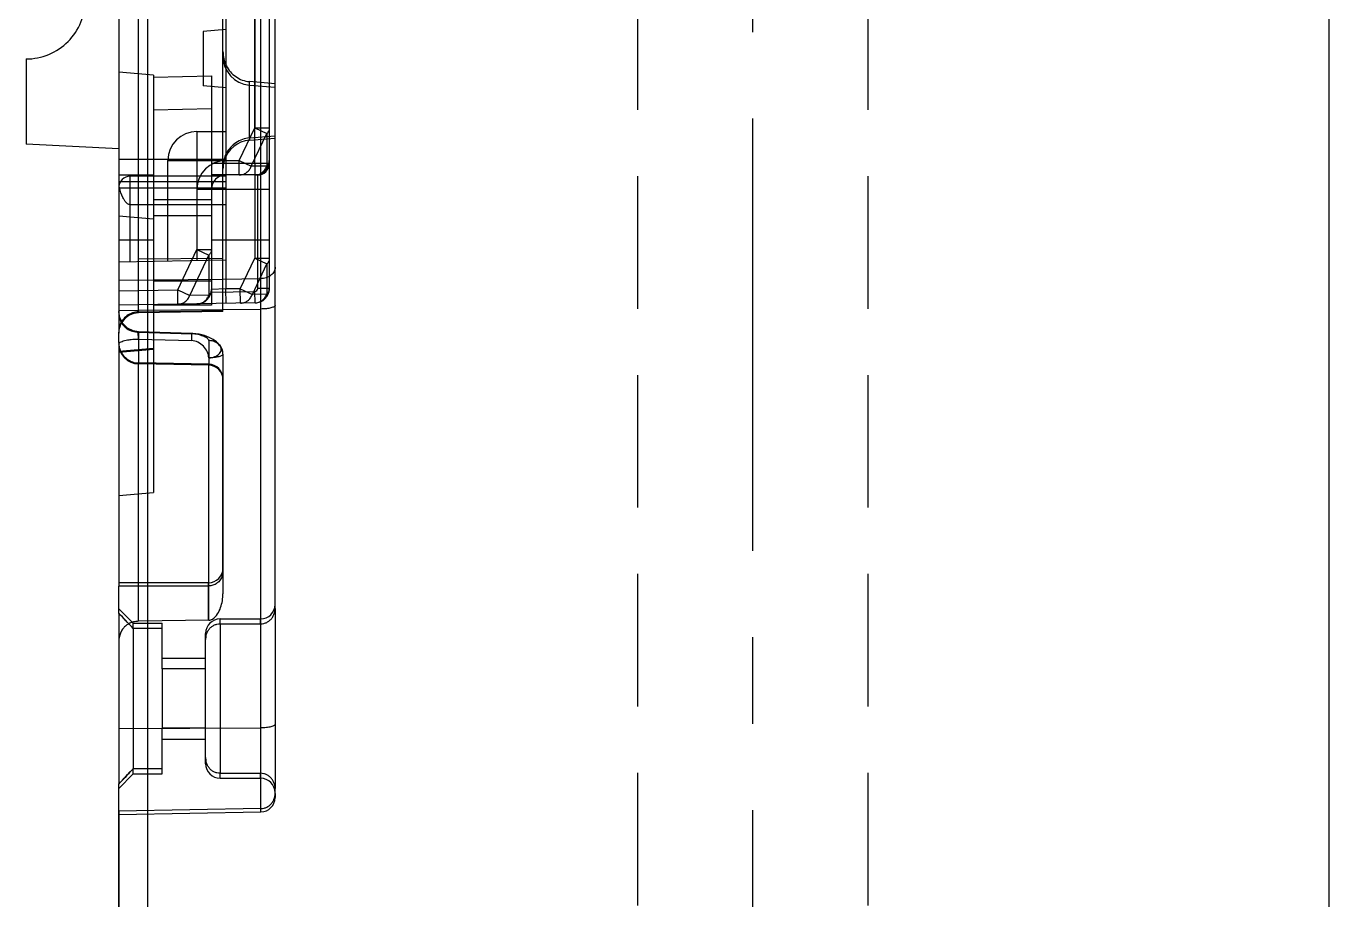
# Model space of a CAD drawing. Header units: millimetres. Extents: x 23490 to 24685, y -23248 to -22403.
# Drawn here: x 23735.95 to 23781.17, y -22686.6 to -22656.28 of the extents above; entities that cross this region are included whole.
import ezdxf

# ---------------------------------------------------------------- set-up
doc = ezdxf.new("R2010")
doc.units = ezdxf.units.MM
doc.header["$LTSCALE"] = 8
doc.linetypes.add('CENTER', pattern=[2, 1.25, -0.25, 0.25, -0.25])
doc.linetypes.add('HIDDEN', pattern=[0.375, 0.25, -0.125])
doc.layers.add('Cav-cor', color=30, linetype='Continuous')
doc.layers.add('WT', color=4, linetype='Continuous')

msp = doc.modelspace()

# ---------------------------------------------------------------- linework, layer by layer
at = {"layer": 'Cav-cor', "color": 241}
for p, q in [((23740.165, -22515.491), (23740.165, -22755.491)), ((23781.165, -22515.491), (23781.165, -22755.491)), ((23744.592, -22676.493), (23744.592, -22632.489)), ((23744.592, -22676.493), (23744.592, -22632.489)), ((23744.391, -22633.297), (23744.391, -22665.388)), ((23742.884, -22633.498), (23742.884, -22665.405)), ((23743.889, -22633.799), (23743.889, -22659.818)), ((23743.893, -22661.049), (23743.893, -22636.865)), ((23739.165, -22642.078), (23739.165, -22666.904)), ((23739.856, -22666.198), (23739.856, -22642.784)), ((23744.098, -22658.247), (23744.098, -22650.734)), ((23742.783, -22657.165), (23742.783, -22655.86)), ((23742.783, -22657.165), (23742.783, -22655.86)), ((23742.884, -22656.409), (23742.092, -22656.479)), ((23742.092, -22656.479), (23742.092, -22658.359)), ((23742.783, -22661.18), (23742.783, -22657.164)), ((23735.949, -22657.426), (23735.949, -22660.381)), ((23740.371, -22657.991), (23739.165, -22657.885)), ((23740.371, -22657.991), (23740.371, -22672.471)), ((23740.371, -22658.059), (23742.381, -22658.016)), ((23742.381, -22658.016), (23742.381, -22665.973)), ((23742.092, -22658.35), (23742.884, -22658.419)), ((23743.701, -22660.168), (23743.701, -22658.21)), ((23744.592, -22658.292), (23743.701, -22658.211)), ((23744.592, -22658.292), (23743.701, -22658.211)), ((23743.701, -22658.332), (23744.592, -22658.41)), ((23744.098, -22660.212), (23744.098, -22658.247)), ((23744.592, -22660.088), (23744.592, -22658.292)), ((23740.371, -22659.189), (23742.381, -22659.146)), ((23741.879, -22659.943), (23741.879, -22664.418)), ((23741.879, -22659.943), (23742.884, -22659.943)), ((23743.35, -22660.948), (23743.889, -22659.818)), ((23743.889, -22659.818), (23744.391, -22659.818)), ((23743.889, -22659.818), (23744.305, -22660.017)), ((23739.165, -22660.549), (23735.949, -22660.381)), ((23743.701, -22660.167), (23744.592, -22660.088)), ((23743.701, -22660.167), (23744.592, -22660.088)), ((23743.701, -22660.168), (23743.701, -22660.247)), ((23743.701, -22660.247), (23744.592, -22660.169)), ((23743.767, -22661.146), (23744.305, -22660.017)), ((23744.098, -22665.047), (23744.098, -22660.212)), ((23744.305, -22660.017), (23744.305, -22661.146)), ((23739.165, -22660.902), (23742.884, -22660.902)), ((23740.874, -22664.435), (23740.874, -22660.948)), ((23740.874, -22660.948), (23743.35, -22660.948)), ((23742.783, -22661.048), (23742.381, -22661.048)), ((23742.799, -22661.048), (23742.783, -22661.048)), ((23742.783, -22666.147), (23742.783, -22661.18)), ((23742.783, -22666.186), (23742.783, -22661.18)), ((23742.813, -22661.048), (23742.799, -22661.048)), ((23742.884, -22661.048), (23742.813, -22661.048)), ((23743.893, -22661.049), (23742.884, -22661.048)), ((23743.35, -22661.45), (23743.35, -22660.948)), ((23743.35, -22660.948), (23743.767, -22661.146)), ((23744.305, -22661.146), (23743.767, -22661.146)), ((23739.165, -22661.45), (23740.371, -22661.45)), ((23742.884, -22661.693), (23739.165, -22661.693)), ((23739.567, -22664.458), (23739.567, -22661.492)), ((23742.884, -22661.492), (23739.567, -22661.492)), ((23743.889, -22661.45), (23742.381, -22661.45)), ((23743.889, -22661.45), (23743.889, -22664.341)), ((23743.989, -22665.388), (23743.989, -22661.453)), ((23739.165, -22661.894), (23742.884, -22661.894)), ((23744.391, -22661.953), (23741.879, -22661.953)), ((23739.567, -22662.479), (23742.884, -22662.479)), ((23740.371, -22662.305), (23742.381, -22662.305)), ((23739.165, -22662.866), (23740.371, -22662.972)), ((23742.381, -22662.864), (23740.371, -22662.864)), ((23740.371, -22663.712), (23739.165, -22663.712)), ((23741.212, -22665.434), (23741.879, -22664.036)), ((23741.879, -22664.036), (23742.295, -22664.234)), ((23741.879, -22664.036), (23742.381, -22664.036)), ((23744.391, -22663.712), (23742.381, -22663.712)), ((23739.165, -22664.465), (23742.884, -22664.4)), ((23739.856, -22664.364), (23742.783, -22664.332)), ((23741.629, -22665.633), (23742.295, -22664.234)), ((23742.295, -22664.234), (23742.295, -22665.621)), ((23743.385, -22665.397), (23743.889, -22664.341)), ((23743.889, -22664.341), (23744.305, -22664.539)), ((23743.889, -22664.341), (23744.391, -22664.341)), ((23743.802, -22665.595), (23744.305, -22664.539)), ((23744.305, -22664.539), (23744.305, -22665.586)), ((23739.165, -22665.099), (23742.783, -22665.061)), ((23740.371, -22665.119), (23742.381, -22665.119)), ((23742.884, -22665.405), (23742.381, -22665.423)), ((23742.783, -22665.061), (23744.098, -22665.047)), ((23743.385, -22665.397), (23742.884, -22665.405)), ((23742.892, -22665.908), (23742.884, -22665.405)), ((23743.394, -22665.899), (23743.385, -22665.397)), ((23743.385, -22665.397), (23743.802, -22665.595)), ((23744.391, -22665.388), (23743.989, -22665.388)), ((23739.165, -22665.47), (23741.212, -22665.434)), ((23741.221, -22665.937), (23741.212, -22665.434)), ((23741.212, -22665.434), (23741.629, -22665.633)), ((23742.295, -22665.621), (23741.629, -22665.633)), ((23742.381, -22665.515), (23743.89, -22665.488)), ((23744.305, -22665.586), (23743.802, -22665.595)), ((23743.897, -22665.89), (23743.89, -22665.488)), ((23743.897, -22665.89), (23739.165, -22665.973)), ((23739.165, -22666.15), (23739.856, -22666.143)), ((23739.856, -22666.143), (23742.782, -22666.114)), ((23739.856, -22666.198), (23742.783, -22666.147)), ((23739.856, -22666.198), (23742.783, -22666.147)), ((23739.856, -22666.198), (23742.783, -22666.147)), ((23742.783, -22666.186), (23739.856, -22666.237)), ((23739.856, -22666.198), (23739.856, -22666.237)), ((23742.381, -22665.973), (23740.371, -22665.973)), ((23742.782, -22666.114), (23744.098, -22666.101)), ((23744.098, -22676.852), (23744.098, -22666.101)), ((23739.304, -22666.605), (23739.281, -22666.562)), ((23739.464, -22666.761), (23739.304, -22666.605)), ((23739.165, -22667.268), (23739.165, -22666.904)), ((23739.165, -22667.268), (23739.165, -22666.904)), ((23741.699, -22666.945), (23739.847, -22666.889)), ((23739.856, -22666.905), (23739.856, -22667.973)), ((23739.856, -22666.905), (23741.697, -22666.961)), ((23739.856, -22667.142), (23741.697, -22667.198)), ((23742.146, -22667.024), (23741.957, -22666.975)), ((23742.289, -22667.195), (23742.289, -22668.016)), ((23739.165, -22667.268), (23739.165, -22675.711)), ((23740.371, -22667.475), (23739.165, -22667.58)), ((23739.165, -22667.595), (23740.371, -22667.49)), ((23742.672, -22667.35), (23742.672, -22667.35)), ((23742.783, -22667.665), (23742.783, -22668.506)), ((23742.289, -22668.016), (23739.856, -22667.973)), ((23739.856, -22676.934), (23739.856, -22667.973)), ((23742.289, -22668.016), (23739.856, -22667.973)), ((23742.289, -22668.05), (23739.856, -22668.007)), ((23742.289, -22676.897), (23742.289, -22668.016)), ((23742.783, -22668.52), (23742.783, -22668.506)), ((23742.783, -22675.195), (23742.783, -22668.52)), ((23742.783, -22668.52), (23742.783, -22675.978)), ((23739.165, -22672.576), (23740.371, -22672.471)), ((23742.281, -22675.596), (23739.165, -22675.596)), ((23742.281, -22675.711), (23739.165, -22675.711)), ((23739.165, -22676.651), (23739.165, -22675.711)), ((23739.165, -22676.651), (23739.165, -22675.711)), ((23742.281, -22675.711), (23739.165, -22675.711)), ((23742.281, -22675.711), (23742.281, -22675.596)), ((23742.281, -22676.897), (23742.281, -22675.711)), ((23739.165, -22676.5), (23739.668, -22677.003)), ((23739.165, -22676.651), (23739.165, -22682.581)), ((23744.592, -22676.493), (23744.592, -22682.739)), ((23739.668, -22677.187), (23739.668, -22677.003)), ((23739.668, -22677.003), (23740.673, -22677.003)), ((23740.671, -22676.921), (23739.856, -22676.934)), ((23742.289, -22676.897), (23740.671, -22676.921)), ((23740.673, -22678.584), (23740.673, -22677.003)), ((23742.683, -22677.022), (23742.683, -22676.852)), ((23742.683, -22676.852), (23744.09, -22676.852)), ((23742.683, -22677.022), (23742.683, -22682.21)), ((23742.683, -22677.023), (23744.09, -22677.023)), ((23742.683, -22677.023), (23744.09, -22677.023)), ((23744.09, -22677.024), (23744.09, -22676.852)), ((23744.09, -22677.024), (23744.09, -22682.207)), ((23744.098, -22682.38), (23744.098, -22676.852)), ((23740.673, -22677.184), (23739.668, -22677.184)), ((23740.673, -22677.184), (23739.668, -22677.184)), ((23739.668, -22677.187), (23739.668, -22682.044)), ((23740.673, -22678.584), (23740.673, -22677.184)), ((23742.18, -22681.877), (23742.18, -22677.355)), ((23742.18, -22681.665), (23742.18, -22677.567)), ((23740.673, -22678.209), (23742.18, -22678.209)), ((23742.18, -22678.584), (23740.673, -22678.584)), ((23740.673, -22678.584), (23740.673, -22680.648)), ((23742.18, -22678.584), (23740.673, -22678.584)), ((23742.18, -22680.648), (23742.18, -22678.584)), ((23739.165, -22680.656), (23744.098, -22680.634)), ((23742.18, -22680.648), (23740.673, -22680.648)), ((23740.673, -22682.048), (23740.673, -22680.648)), ((23740.673, -22682.229), (23740.673, -22680.648)), ((23742.18, -22680.648), (23740.673, -22680.648)), ((23740.673, -22681.023), (23742.18, -22681.023)), ((23739.577, -22682.144), (23739.668, -22682.048)), ((23739.668, -22682.229), (23739.668, -22682.044)), ((23740.673, -22682.048), (23739.668, -22682.048)), ((23740.673, -22682.048), (23739.668, -22682.048)), ((23739.165, -22682.731), (23739.668, -22682.229)), ((23739.165, -22697.669), (23739.165, -22682.581)), ((23739.165, -22697.669), (23739.165, -22682.581)), ((23739.668, -22682.229), (23740.673, -22682.229)), ((23742.683, -22682.209), (23744.09, -22682.209)), ((23742.683, -22682.209), (23744.09, -22682.209)), ((23742.683, -22682.38), (23742.683, -22682.21)), ((23742.683, -22682.38), (23744.09, -22682.38)), ((23744.09, -22682.38), (23744.09, -22682.207)), ((23744.098, -22683.432), (23744.098, -22682.38)), ((23744.592, -22682.911), (23744.592, -22682.739)), ((23744.592, -22682.911), (23744.592, -22682.739)), ((23744.592, -22682.911), (23744.592, -22683.047)), ((23744.098, -22683.432), (23739.165, -22683.52)), ((23744.098, -22683.432), (23739.165, -22683.52)), ((23744.098, -22683.55), (23744.098, -22683.432)), ((23739.165, -22683.52), (23739.165, -22697.669)), ((23739.165, -22683.636), (23744.098, -22683.55))]:
    msp.add_line(p, q, dxfattribs=at)
for points in [[(23739.281, -22666.562), (23739.201, -22666.408), (23739.165, -22666.188)], [(23739.847, -22666.889), (23739.664, -22666.859), (23739.464, -22666.761)], [(23741.957, -22666.975), (23741.735, -22666.946), (23741.699, -22666.945)], [(23742.672, -22667.35), (23742.564, -22667.242), (23742.443, -22667.157), (23742.306, -22667.085), (23742.146, -22667.024)]]:
    msp.add_lwpolyline(points, dxfattribs=at)
for centre, radius, start, end in [((23743.901, -22657.166), 1.118, 179.9859, 193.226), ((23743.788, -22657.331), 1.005, 180, 265), ((23741.879, -22660.948), 1.005, 90, 180), ((23743.788, -22661.248), 1.005, 95, 163), ((23742.884, -22661.953), 1.005, 90, 180), ((23743.788, -22661.248), 1.005, 163, 180.0024), ((23743.889, -22660.948), 0.502, 270, 0), ((23743.989, -22661.052), 0.402, 269.9566, 359.9565), ((23739.567, -22661.894), 0.402, 90, 180), ((23742.884, -22661.953), 0.502, 90, 180), ((23741.879, -22665.423), 0.502, 271, 0), ((23743.889, -22665.388), 0.1, 271, 0), ((23743.889, -22665.388), 0.502, 271, 0), ((23418.54, -22665.574), 325.559, 359.9073, 0.0927), ((23739.869, -22666.941), 0.704, 91, 144.4007), ((23739.869, -22666.941), 0.704, 144.4007, 180), ((23739.784, -22666.252), 0.62, 199.309, 210.9747), ((23739.797, -22666.245), 0.635, 210.9436, 212.8165), ((23739.803, -22666.241), 0.642, 212.8227, 217.9529), ((23742.28, -22667.731), 0.536, 72.3899, 89.0362), ((23739.866, -22667.268), 0.701, 180.0031, 182.8736), ((23739.869, -22667.304), 0.704, 180, 269), ((23742.281, -22667.665), 0.502, 359.9984, 38.952), ((23742.28, -22668.519), 0.503, 359.9287, 88.9219), ((23742.28, -22668.519), 0.503, 359.9287, 88.934), ((23742.281, -22668.552), 0.502, 0, 89), ((23742.281, -22675.093), 0.502, 270, 0), ((23742.253, -22675.195), 0.53, 342.3611, 359.9414), ((23689.895, -22723.575), 68.04, 42.98597, 43.60305), ((23686.758, -22726.55), 72.363, 43.2043, 43.59571), ((23689.895, -22723.575), 68.04, 42.98597, 43.60305), ((23744.09, -22676.35), 0.502, 270, 0), ((23699.571, -22714.505), 54.778, 42.947, 43.1964), ((23742.683, -22677.355), 0.502, 90, 180), ((23744.09, -22676.554), 0.469, 270.0022, 272.4484), ((23742.782, -22677.566), 0.602, 167.838, 180.0235), ((23742.782, -22681.665), 0.602, 179.9765, 192.162), ((23692.874, -22638.463), 63.948, 316.37723, 317.03381), ((23692.874, -22638.463), 63.948, 316.37723, 317.03381), ((23688.983, -22634.789), 69.299, 316.3976, 316.89403), ((23742.683, -22681.877), 0.502, 180, 270), ((23744.09, -22682.678), 0.469, 87.5516, 89.9978), ((23744.09, -22682.882), 0.502, 0, 90), ((23744.09, -22683.047), 0.502, 271, 0.0001), ((23744.049, -22682.911), 0.544, 347.5693, 359.9922)]:
    msp.add_arc(centre, radius, start, end, dxfattribs=at)
for points, knots in [([(23735.949, -22657.426), (23736.084, -22657.426), (23736.354, -22657.4), (23736.871, -22657.244), (23737.444, -22656.861), (23737.902, -22656.175), (23738.063, -22655.366), (23737.902, -22654.557), (23737.444, -22653.872), (23736.871, -22653.489), (23736.354, -22653.333), (23736.084, -22653.307), (23735.949, -22653.306)], [0, 0, 0, 0, 0.062709, 0.12545, 0.250298, 0.375149, 0.5, 0.624851, 0.749702, 0.87455, 0.937291, 1, 1, 1, 1]), ([(23742.783, -22657.165), (23742.783, -22657.251), (23742.803, -22657.423), (23742.891, -22657.665), (23743.033, -22657.878), (23743.223, -22658.049), (23743.45, -22658.167), (23743.617, -22658.204), (23743.701, -22658.211)], [0, 0, 0, 0, 0.169134, 0.336089, 0.502257, 0.668311, 0.834636, 1, 1, 1, 1]), ([(23744.391, -22659.818), (23744.391, -22659.854), (23744.375, -22659.928), (23744.332, -22659.989), (23744.305, -22660.017)], [0, 0, 0, 0, 0.481439, 1, 1, 1, 1]), ([(23743.701, -22660.167), (23743.618, -22660.174), (23743.454, -22660.21), (23743.229, -22660.323), (23743.038, -22660.488), (23742.894, -22660.694), (23742.804, -22660.93), (23742.783, -22661.097), (23742.783, -22661.18)], [0, 0, 0, 0, 0.166039, 0.33281, 0.499487, 0.66611, 0.832862, 1, 1, 1, 1]), ([(23743.35, -22661.45), (23743.394, -22661.45), (23743.484, -22661.436), (23743.605, -22661.372), (23743.704, -22661.273), (23743.75, -22661.19), (23743.767, -22661.146)], [0, 0, 0, 0, 0.241495, 0.487261, 0.740001, 1, 1, 1, 1]), ([(23743.889, -22661.45), (23743.933, -22661.45), (23744.022, -22661.436), (23744.143, -22661.372), (23744.242, -22661.273), (23744.288, -22661.19), (23744.305, -22661.146)], [0, 0, 0, 0, 0.241494, 0.487259, 0.739996, 1, 1, 1, 1]), ([(23743.893, -22661.049), (23743.893, -22661.074), (23743.893, -22661.125), (23743.893, -22661.199), (23743.892, -22661.267), (23743.892, -22661.327), (23743.892, -22661.371), (23743.891, -22661.4), (23743.891, -22661.417), (23743.891, -22661.431), (23743.89, -22661.441), (23743.89, -22661.447), (23743.89, -22661.45), (23743.89, -22661.451)], [0, 0, 0, 0, 0.192798, 0.379101, 0.550798, 0.701611, 0.825981, 0.876822, 0.919391, 0.953213, 0.978043, 0.993694, 1, 1, 1, 1]), ([(23744.38, -22661.051), (23744.359, -22661.05), (23744.301, -22661.05), (23744.194, -22661.049), (23744.053, -22661.049), (23743.948, -22661.049), (23743.893, -22661.049)], [0, 0, 0, 0, 0.128519, 0.35662, 0.658457, 1, 1, 1, 1]), ([(23744.391, -22660.948), (23744.391, -22660.983), (23744.375, -22661.057), (23744.332, -22661.119), (23744.305, -22661.146)], [0, 0, 0, 0, 0.481439, 1, 1, 1, 1]), ([(23744.391, -22661.052), (23744.391, -22661.052), (23744.39, -22661.052), (23744.388, -22661.051), (23744.384, -22661.051), (23744.382, -22661.051), (23744.38, -22661.051)], [0, 0, 0, 0, 0.066954, 0.255381, 0.566626, 1, 1, 1, 1]), ([(23739.191, -22661.894), (23739.184, -22661.86), (23739.181, -22661.789), (23739.204, -22661.723), (23739.22, -22661.693)], [0, 0, 0, 0, 0.50124, 1, 1, 1, 1]), ([(23743.989, -22661.453), (23743.989, -22661.453), (23743.985, -22661.453), (23743.98, -22661.452), (23743.969, -22661.451), (23743.956, -22661.451), (23743.941, -22661.451), (23743.919, -22661.451), (23743.901, -22661.451), (23743.89, -22661.451)], [0, 0, 0, 0, 0.024349, 0.090122, 0.192329, 0.323291, 0.475555, 0.642626, 1, 1, 1, 1]), ([(23739.567, -22662.479), (23739.535, -22662.479), (23739.471, -22662.455), (23739.404, -22662.387), (23739.349, -22662.311), (23739.262, -22662.153), (23739.215, -22662.009), (23739.191, -22661.894)], [0, 0, 0, 0, 0.131823, 0.261618, 0.389276, 0.515143, 1, 1, 1, 1]), ([(23742.381, -22664.036), (23742.381, -22664.071), (23742.365, -22664.145), (23742.322, -22664.207), (23742.295, -22664.234)], [0, 0, 0, 0, 0.481473, 1, 1, 1, 1]), ([(23744.391, -22664.341), (23744.391, -22664.376), (23744.375, -22664.45), (23744.332, -22664.512), (23744.305, -22664.539)], [0, 0, 0, 0, 0.481473, 1, 1, 1, 1]), ([(23744.592, -22664.654), (23744.592, -22664.705), (23744.564, -22664.813), (23744.45, -22664.941), (23744.288, -22665.026), (23744.162, -22665.046), (23744.098, -22665.047)], [0, 0, 0, 0, 0.221621, 0.460687, 0.722633, 1, 1, 1, 1]), ([(23742.381, -22665.423), (23742.381, -22665.458), (23742.365, -22665.532), (23742.322, -22665.594), (23742.295, -22665.621)], [0, 0, 0, 0, 0.481473, 1, 1, 1, 1]), ([(23744.391, -22665.388), (23744.391, -22665.423), (23744.375, -22665.497), (23744.332, -22665.559), (23744.305, -22665.586)], [0, 0, 0, 0, 0.481473, 1, 1, 1, 1]), ([(23741.221, -22665.937), (23741.264, -22665.936), (23741.352, -22665.92), (23741.47, -22665.857), (23741.567, -22665.759), (23741.612, -22665.677), (23741.629, -22665.633)], [0, 0, 0, 0, 0.241516, 0.487269, 0.739976, 1, 1, 1, 1]), ([(23741.887, -22665.925), (23741.931, -22665.924), (23742.018, -22665.909), (23742.137, -22665.845), (23742.234, -22665.747), (23742.279, -22665.665), (23742.295, -22665.621)], [0, 0, 0, 0, 0.241504, 0.487258, 0.739967, 1, 1, 1, 1]), ([(23743.394, -22665.899), (23743.437, -22665.898), (23743.525, -22665.882), (23743.644, -22665.819), (23743.741, -22665.721), (23743.785, -22665.639), (23743.802, -22665.595)], [0, 0, 0, 0, 0.241516, 0.487269, 0.739976, 1, 1, 1, 1]), ([(23743.897, -22665.89), (23743.941, -22665.889), (23744.028, -22665.874), (23744.147, -22665.81), (23744.244, -22665.712), (23744.289, -22665.63), (23744.305, -22665.586)], [0, 0, 0, 0, 0.241504, 0.487258, 0.739967, 1, 1, 1, 1]), ([(23739.856, -22666.198), (23739.784, -22666.199), (23739.638, -22666.225), (23739.443, -22666.328), (23739.287, -22666.486), (23739.188, -22666.684), (23739.165, -22666.831), (23739.165, -22666.904)], [0, 0, 0, 0, 0.198896, 0.399454, 0.598661, 0.800028, 1, 1, 1, 1]), ([(23744.592, -22665.971), (23744.592, -22665.991), (23744.558, -22666.022), (23744.506, -22666.044), (23744.444, -22666.064), (23744.37, -22666.079), (23744.254, -22666.096), (23744.162, -22666.1), (23744.098, -22666.101)], [0, 0, 0, 0, 0.11685, 0.212578, 0.333963, 0.478293, 0.64125, 1, 1, 1, 1]), ([(23739.297, -22666.636), (23739.329, -22666.677), (23739.379, -22666.727), (23739.435, -22666.768), (23739.449, -22666.778)], [0, 0, 0, 0, 0.747201, 1, 1, 1, 1]), ([(23739.449, -22666.778), (23739.508, -22666.818), (23739.64, -22666.882), (23739.784, -22666.904), (23739.856, -22666.905)], [0, 0, 0, 0, 0.496283, 1, 1, 1, 1]), ([(23739.165, -22667.324), (23739.165, -22667.295), (23739.213, -22667.253), (23739.286, -22667.221), (23739.372, -22667.193), (23739.476, -22667.172), (23739.639, -22667.149), (23739.768, -22667.142), (23739.856, -22667.142)], [0, 0, 0, 0, 0.116864, 0.212508, 0.333992, 0.478348, 0.64121, 1, 1, 1, 1]), ([(23739.856, -22667.142), (23739.852, -22667.112), (23739.846, -22667.054), (23739.841, -22666.984), (23739.84, -22666.937), (23739.841, -22666.912), (23739.842, -22666.898), (23739.845, -22666.889), (23739.847, -22666.889)], [0, 0, 0, 0, 0.358681, 0.68626, 0.816337, 0.914256, 0.975384, 1, 1, 1, 1]), ([(23739.847, -22666.889), (23739.849, -22666.889), (23739.853, -22666.896), (23739.855, -22666.901), (23739.856, -22666.905)], [0, 0, 0, 0, 0.309746, 1, 1, 1, 1]), ([(23741.697, -22667.198), (23741.698, -22667.167), (23741.699, -22667.122), (23741.701, -22667.064), (23741.701, -22667.026), (23741.701, -22666.993), (23741.701, -22666.971), (23741.701, -22666.958), (23741.701, -22666.951), (23741.7, -22666.947), (23741.7, -22666.945), (23741.699, -22666.945)], [0, 0, 0, 0, 0.359654, 0.532111, 0.687568, 0.817952, 0.91649, 0.952148, 0.978104, 0.994049, 1, 1, 1, 1]), ([(23741.699, -22666.945), (23741.698, -22666.945), (23741.699, -22666.953), (23741.697, -22666.957), (23741.697, -22666.961)], [0, 0, 0, 0, 0.257847, 1, 1, 1, 1]), ([(23742.289, -22667.195), (23742.288, -22667.181), (23742.272, -22667.15), (23742.21, -22667.093), (23742.086, -22667.033), (23741.905, -22666.98), (23741.768, -22666.963), (23741.697, -22666.961)], [0, 0, 0, 0, 0.063374, 0.147525, 0.380231, 0.676161, 1, 1, 1, 1]), ([(23742.289, -22667.795), (23742.292, -22667.648), (23742.167, -22667.423), (23741.924, -22667.245), (23741.771, -22667.2), (23741.697, -22667.198)], [0, 0, 0, 0, 0.489809, 0.751623, 1, 1, 1, 1]), ([(23742.672, -22667.35), (23742.652, -22667.326), (23742.589, -22667.269), (23742.457, -22667.211), (23742.347, -22667.195), (23742.289, -22667.195)], [0, 0, 0, 0, 0.219993, 0.59257, 1, 1, 1, 1]), ([(23739.165, -22667.268), (23739.165, -22667.341), (23739.188, -22667.487), (23739.287, -22667.685), (23739.443, -22667.844), (23739.638, -22667.947), (23739.784, -22667.972), (23739.856, -22667.973)], [0, 0, 0, 0, 0.199922, 0.401136, 0.600324, 0.801017, 1, 1, 1, 1]), ([(23742.289, -22667.795), (23742.363, -22667.796), (23742.501, -22667.767), (23742.67, -22667.666), (23742.749, -22667.499), (23742.705, -22667.39), (23742.672, -22667.35)], [0, 0, 0, 0, 0.30343, 0.567143, 0.784666, 1, 1, 1, 1]), ([(23742.783, -22667.665), (23742.783, -22667.675), (23742.775, -22667.696), (23742.742, -22667.718), (23742.697, -22667.739), (23742.636, -22667.759), (23742.562, -22667.774), (23742.445, -22667.79), (23742.353, -22667.795), (23742.289, -22667.795)], [0, 0, 0, 0, 0.052901, 0.1206, 0.215222, 0.336296, 0.480096, 0.642273, 1, 1, 1, 1]), ([(23742.783, -22667.665), (23742.783, -22667.593), (23742.745, -22667.443), (23742.641, -22667.33), (23742.58, -22667.287)], [0, 0, 0, 0, 0.49397, 1, 1, 1, 1]), ([(23742.783, -22675.195), (23742.783, -22675.249), (23742.766, -22675.358), (23742.693, -22675.504), (23742.579, -22675.62), (23742.438, -22675.694), (23742.332, -22675.711), (23742.281, -22675.711)], [0, 0, 0, 0, 0.203358, 0.407263, 0.606634, 0.805032, 1, 1, 1, 1]), ([(23742.42, -22676.857), (23742.492, -22676.816), (23742.606, -22676.685), (23742.742, -22676.387), (23742.783, -22676.14), (23742.783, -22675.978)], [0, 0, 0, 0, 0.254237, 0.506018, 1, 1, 1, 1]), ([(23744.09, -22677.023), (23744.127, -22677.023), (23744.201, -22677.014), (23744.307, -22676.975), (23744.404, -22676.911), (23744.484, -22676.827), (23744.545, -22676.725), (23744.583, -22676.612), (23744.592, -22676.533), (23744.592, -22676.493)], [0, 0, 0, 0, 0.13731, 0.275369, 0.416396, 0.560455, 0.705552, 0.851325, 1, 1, 1, 1]), ([(23739.371, -22677.127), (23739.36, -22677.138), (23739.318, -22677.181), (23739.283, -22677.231), (23739.261, -22677.271)], [0, 0, 0, 0, 0.253731, 1, 1, 1, 1]), ([(23739.516, -22677.02), (23739.502, -22677.028), (23739.45, -22677.058), (23739.403, -22677.096), (23739.371, -22677.127)], [0, 0, 0, 0, 0.255936, 1, 1, 1, 1]), ([(23739.856, -22676.934), (23739.838, -22676.934), (23739.763, -22676.938), (23739.689, -22676.953), (23739.636, -22676.969)], [0, 0, 0, 0, 0.252593, 1, 1, 1, 1]), ([(23742.18, -22677.567), (23742.18, -22677.524), (23742.189, -22677.44), (23742.228, -22677.322), (23742.289, -22677.219), (23742.37, -22677.133), (23742.466, -22677.07), (23742.572, -22677.031), (23742.646, -22677.023), (23742.683, -22677.023)], [0, 0, 0, 0, 0.155503, 0.304485, 0.450069, 0.592628, 0.730798, 0.865611, 1, 1, 1, 1]), ([(23739.261, -22677.271), (23739.21, -22677.362), (23739.172, -22677.503), (23739.165, -22677.644), (23739.165, -22677.68)], [0, 0, 0, 0, 0.744696, 1, 1, 1, 1]), ([(23744.592, -22680.504), (23744.592, -22680.525), (23744.558, -22680.555), (23744.506, -22680.578), (23744.444, -22680.597), (23744.37, -22680.613), (23744.254, -22680.629), (23744.162, -22680.634), (23744.098, -22680.634)], [0, 0, 0, 0, 0.11685, 0.212578, 0.333963, 0.478293, 0.64125, 1, 1, 1, 1]), ([(23742.683, -22682.209), (23742.646, -22682.209), (23742.572, -22682.2), (23742.466, -22682.161), (23742.37, -22682.098), (23742.289, -22682.013), (23742.228, -22681.909), (23742.189, -22681.791), (23742.18, -22681.708), (23742.18, -22681.665)], [0, 0, 0, 0, 0.134389, 0.269202, 0.407372, 0.549931, 0.695515, 0.844497, 1, 1, 1, 1]), ([(23744.592, -22682.739), (23744.592, -22682.699), (23744.583, -22682.619), (23744.545, -22682.506), (23744.484, -22682.405), (23744.404, -22682.32), (23744.307, -22682.257), (23744.201, -22682.218), (23744.127, -22682.209), (23744.09, -22682.209)], [0, 0, 0, 0, 0.148675, 0.294448, 0.439545, 0.583604, 0.724631, 0.86269, 1, 1, 1, 1]), ([(23744.098, -22683.432), (23744.135, -22683.431), (23744.209, -22683.421), (23744.313, -22683.382), (23744.408, -22683.32), (23744.487, -22683.238), (23744.547, -22683.139), (23744.584, -22683.028), (23744.592, -22682.951), (23744.592, -22682.911)], [0, 0, 0, 0, 0.139046, 0.277967, 0.419067, 0.56259, 0.706905, 0.851756, 1, 1, 1, 1])]:
    msp.add_open_spline(points, degree=3, knots=knots, dxfattribs=at)
for points in [[(23742.783, -22657.165), (23742.783, -22657.254), (23742.803, -22657.424), (23742.891, -22657.665), (23743.033, -22657.878), (23743.223, -22658.049), (23743.452, -22658.167), (23743.615, -22658.204), (23743.701, -22658.211)], [(23743.701, -22660.167), (23743.616, -22660.175), (23743.455, -22660.21), (23743.229, -22660.323), (23743.038, -22660.488), (23742.894, -22660.694), (23742.804, -22660.93), (23742.783, -22661.095), (23742.783, -22661.18)], [(23739.856, -22666.198), (23739.782, -22666.2), (23739.641, -22666.224), (23739.442, -22666.329), (23739.289, -22666.485), (23739.187, -22666.687), (23739.165, -22666.829), (23739.165, -22666.904)], [(23739.165, -22666.259), (23739.165, -22666.326), (23739.177, -22666.394), (23739.199, -22666.457)], [(23742.58, -22667.287), (23742.538, -22667.258), (23742.491, -22667.235), (23742.443, -22667.22)], [(23739.165, -22667.268), (23739.165, -22667.343), (23739.187, -22667.485), (23739.288, -22667.687), (23739.441, -22667.843), (23739.641, -22667.947), (23739.782, -22667.972), (23739.856, -22667.973)], [(23742.783, -22675.195), (23742.783, -22675.251), (23742.767, -22675.357), (23742.692, -22675.507), (23742.58, -22675.62), (23742.435, -22675.695), (23742.334, -22675.711), (23742.281, -22675.711)], [(23744.09, -22677.023), (23744.127, -22677.023), (23744.201, -22677.014), (23744.306, -22676.975), (23744.403, -22676.912), (23744.484, -22676.827), (23744.545, -22676.726), (23744.583, -22676.613), (23744.592, -22676.534), (23744.592, -22676.493)], [(23739.636, -22676.969), (23739.595, -22676.983), (23739.554, -22677), (23739.516, -22677.02)], [(23742.18, -22677.567), (23742.18, -22677.522), (23742.19, -22677.438), (23742.228, -22677.321), (23742.29, -22677.218), (23742.372, -22677.132), (23742.467, -22677.069), (23742.572, -22677.031), (23742.645, -22677.023), (23742.683, -22677.023)], [(23742.289, -22676.897), (23742.335, -22676.896), (23742.381, -22676.88), (23742.42, -22676.857)], [(23742.683, -22682.209), (23742.645, -22682.209), (23742.572, -22682.2), (23742.467, -22682.162), (23742.372, -22682.1), (23742.29, -22682.014), (23742.228, -22681.91), (23742.19, -22681.794), (23742.18, -22681.709), (23742.18, -22681.665)], [(23744.592, -22682.739), (23744.592, -22682.698), (23744.583, -22682.618), (23744.545, -22682.506), (23744.484, -22682.405), (23744.403, -22682.319), (23744.306, -22682.256), (23744.201, -22682.218), (23744.127, -22682.209), (23744.09, -22682.209)], [(23744.098, -22683.432), (23744.136, -22683.431), (23744.209, -22683.421), (23744.313, -22683.383), (23744.407, -22683.321), (23744.487, -22683.238), (23744.546, -22683.139), (23744.583, -22683.029), (23744.592, -22682.952), (23744.592, -22682.911)]]:
    msp.add_open_spline(points, degree=3, dxfattribs=at)
at = {"layer": 'WT', "color": 125, "linetype": 'CENTER', "ltscale": 1.5}
msp.add_line((23761.165, -22515.491), (23761.165, -22755.491), dxfattribs=at)
at = {"layer": 'WT', "color": 125, "linetype": 'HIDDEN', "ltscale": 2.3}
for p, q in [((23757.165, -22523.491), (23757.165, -22747.491)), ((23765.165, -22523.491), (23765.165, -22696.491))]:
    msp.add_line(p, q, dxfattribs=at)

doc.saveas('drawing.dxf')
